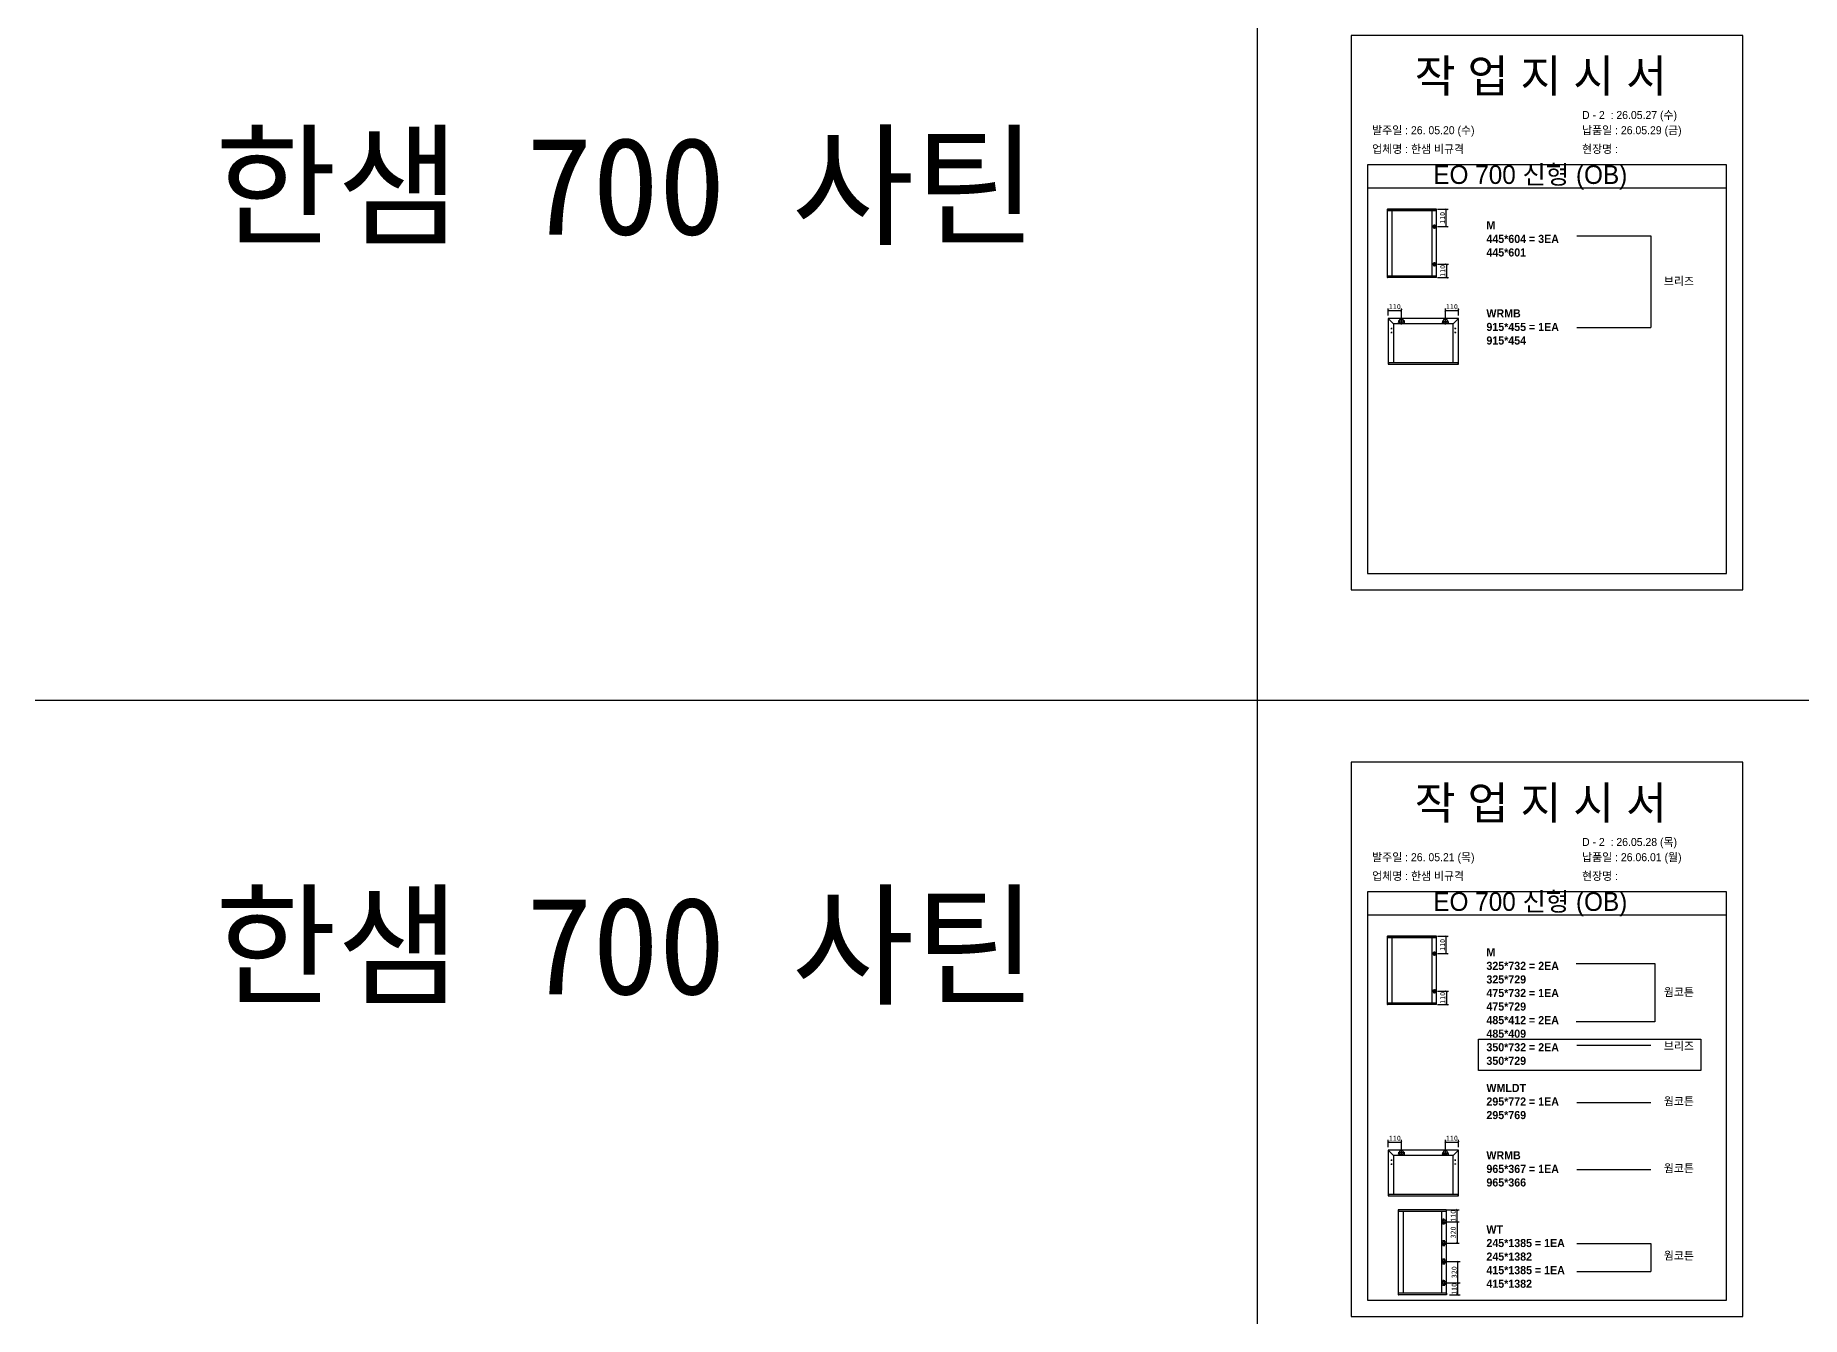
# Model space of a CAD drawing. Header units: millimetres. Extents: x -44117 to 256353, y -2095463 to 65325.
# Drawn here: x 104303 to 112971, y -961391 to -955104 of the extents above; entities that cross this region are included whole.
import ezdxf

# ---------------------------------------------------------------- set-up
doc = ezdxf.new("R2010")
doc.units = ezdxf.units.MM
doc.header["$LTSCALE"] = 10
doc.layers.add('Layer1', color=7, linetype='Continuous', lineweight=70)
doc.styles.add('MtX_Gulim', font='')
doc.styles.get('MtX_Gulim').set_extended_font_data('Gulim', bold=True)
doc.dimstyles.new('ISO-25', dxfattribs={"dimtxt": 2.5, "dimasz": 2.5, "dimexe": 1, "dimexo": 1, "dimtad": 1, "dimtxsty": 'Standard', "dimblk": 'ARCHTICK', "dimcen": 2.5, "dimadec": 0, "dimazin": 0, "dimtfac": 1, "dimtmove": 0, "dimatfit": 3, "dimfxl": 0, "dimarcsym": 0})

# ---------------------------------------------------------------- blocks, each defined once
blk = doc.blocks.new('_ArchTick')
at = {"color": 0, "linetype": 'ByBlock', "const_width": 0.15}
blk.add_lwpolyline([(-0.5, -0.5), (0.5, 0.5)], dxfattribs=at)
blk = doc.blocks.new('*D6457')
at = {"color": 0, "lineweight": -2}
for p, q in [((111183.8, -955957.5), (111237.2, -955957.5)), ((111227.2, -956042.7), (111227.2, -955957.5)), ((111183.8, -956042.7), (111237.2, -956042.7))]:
    blk.add_line(p, q, dxfattribs=at)
at = {"layer": 'Defpoints', "color": 0}
for p in [(111168.8, -955957.5), (111227.2, -955957.5), (111168.8, -956042.7)]:
    blk.add_point(p, dxfattribs=at)
at = {"color": 0, "lineweight": -2, "xscale": 10, "yscale": 10, "zscale": 10}
for p, rotation in [((111227.2, -955957.5), 90), ((111227.2, -956042.7), 270)]:
    blk.add_blockref('_ArchTick', p, dxfattribs=dict(at, rotation=rotation))
at = {"color": 0, "insert": (111208.5, -956000.1), "char_height": 25, "attachment_point": 5, "rotation": 90}
blk.add_mtext('110', dxfattribs=at)
blk = doc.blocks.new('*D6458')
at = {"color": 0, "lineweight": -2}
for p, q in [((111183.8, -956227.3), (111238.1, -956227.3)), ((111183.8, -956292.9), (111238.1, -956292.9)), ((111228.1, -956227.3), (111228.1, -956292.9))]:
    blk.add_line(p, q, dxfattribs=at)
at = {"layer": 'Defpoints', "color": 0}
for p in [(111168.8, -956227.3), (111168.8, -956292.9), (111228.1, -956292.9)]:
    blk.add_point(p, dxfattribs=at)
at = {"color": 0, "lineweight": -2, "xscale": 10, "yscale": 10, "zscale": 10}
for p, rotation in [((111228.1, -956227.3), 90), ((111228.1, -956292.9), 270)]:
    blk.add_blockref('_ArchTick', p, dxfattribs=dict(at, rotation=rotation))
at = {"color": 0, "insert": (111209.4, -956260.1), "char_height": 25, "attachment_point": 5, "rotation": 90}
blk.add_mtext('110', dxfattribs=at)
blk = doc.blocks.new('*D6459')
at = {"color": 0, "lineweight": -2}
for p, q in [((110942.5, -956478.6), (110942.5, -956444)), ((110942.5, -956454), (111007, -956454)), ((111007, -956491.4), (111007, -956444))]:
    blk.add_line(p, q, dxfattribs=at)
at = {"layer": 'Defpoints', "color": 0}
for p in [(111007, -956454), (110942.5, -956493.6), (111007, -956506.4)]:
    blk.add_point(p, dxfattribs=at)
at = {"color": 0, "lineweight": -2, "xscale": 10, "yscale": 10, "zscale": 10, "rotation": 180}
blk.add_blockref('_ArchTick', (110942.5, -956454), dxfattribs=at)
at = {"color": 0, "lineweight": -2, "xscale": 10, "yscale": 10, "zscale": 10}
blk.add_blockref('_ArchTick', (111007, -956454), dxfattribs=at)
at = {"color": 0, "insert": (110974.8, -956435.3), "char_height": 25, "attachment_point": 5}
blk.add_mtext('110', dxfattribs=at)
blk = doc.blocks.new('*D6460')
at = {"color": 0, "lineweight": -2}
for p, q in [((111222.6, -956491.4), (111222.6, -956444)), ((111222.6, -956454), (111287.1, -956454)), ((111287.1, -956478.6), (111287.1, -956444))]:
    blk.add_line(p, q, dxfattribs=at)
at = {"layer": 'Defpoints', "color": 0}
for p in [(111287.1, -956454), (111222.6, -956506.4), (111287.1, -956493.6)]:
    blk.add_point(p, dxfattribs=at)
at = {"color": 0, "lineweight": -2, "xscale": 10, "yscale": 10, "zscale": 10, "rotation": 180}
blk.add_blockref('_ArchTick', (111222.6, -956454), dxfattribs=at)
at = {"color": 0, "lineweight": -2, "xscale": 10, "yscale": 10, "zscale": 10}
blk.add_blockref('_ArchTick', (111287.1, -956454), dxfattribs=at)
at = {"color": 0, "insert": (111254.9, -956435.3), "char_height": 25, "attachment_point": 5}
blk.add_mtext('110', dxfattribs=at)
blk = doc.blocks.new('*D6533')
at = {"color": 0, "lineweight": -2}
for p, q in [((111183.8, -959524.3), (111237.2, -959524.3)), ((111227.2, -959609.4), (111227.2, -959524.3)), ((111183.8, -959609.4), (111237.2, -959609.4))]:
    blk.add_line(p, q, dxfattribs=at)
at = {"layer": 'Defpoints', "color": 0}
for p in [(111168.8, -959524.3), (111227.2, -959524.3), (111168.8, -959609.4)]:
    blk.add_point(p, dxfattribs=at)
at = {"color": 0, "lineweight": -2, "xscale": 10, "yscale": 10, "zscale": 10}
for p, rotation in [((111227.2, -959524.3), 90), ((111227.2, -959609.4), 270)]:
    blk.add_blockref('_ArchTick', p, dxfattribs=dict(at, rotation=rotation))
at = {"color": 0, "insert": (111208.5, -959566.9), "char_height": 25, "attachment_point": 5, "rotation": 90}
blk.add_mtext('110', dxfattribs=at)
blk = doc.blocks.new('*D6534')
at = {"color": 0, "lineweight": -2}
for p, q in [((111183.8, -959794.1), (111238.1, -959794.1)), ((111228.1, -959794.1), (111228.1, -959859.6)), ((111183.8, -959859.6), (111238.1, -959859.6))]:
    blk.add_line(p, q, dxfattribs=at)
at = {"layer": 'Defpoints', "color": 0}
for p in [(111168.8, -959794.1), (111168.8, -959859.6), (111228.1, -959859.6)]:
    blk.add_point(p, dxfattribs=at)
at = {"color": 0, "lineweight": -2, "xscale": 10, "yscale": 10, "zscale": 10}
for p, rotation in [((111228.1, -959794.1), 90), ((111228.1, -959859.6), 270)]:
    blk.add_blockref('_ArchTick', p, dxfattribs=dict(at, rotation=rotation))
at = {"color": 0, "insert": (111209.4, -959826.9), "char_height": 25, "attachment_point": 5, "rotation": 90}
blk.add_mtext('110', dxfattribs=at)
blk = doc.blocks.new('*D6535')
at = {"color": 0, "lineweight": -2}
for p, q in [((110942.5, -960558.7), (110942.5, -960524.1)), ((110942.5, -960534.1), (111007, -960534.1)), ((111007, -960571.4), (111007, -960524.1))]:
    blk.add_line(p, q, dxfattribs=at)
at = {"layer": 'Defpoints', "color": 0}
for p in [(111007, -960534.1), (110942.5, -960573.7), (111007, -960586.4)]:
    blk.add_point(p, dxfattribs=at)
at = {"color": 0, "lineweight": -2, "xscale": 10, "yscale": 10, "zscale": 10, "rotation": 180}
blk.add_blockref('_ArchTick', (110942.5, -960534.1), dxfattribs=at)
at = {"color": 0, "lineweight": -2, "xscale": 10, "yscale": 10, "zscale": 10}
blk.add_blockref('_ArchTick', (111007, -960534.1), dxfattribs=at)
at = {"color": 0, "insert": (110974.8, -960515.4), "char_height": 25, "attachment_point": 5}
blk.add_mtext('110', dxfattribs=at)
blk = doc.blocks.new('*D6536')
at = {"color": 0, "lineweight": -2}
for p, q in [((111222.6, -960571.4), (111222.6, -960524.1)), ((111222.6, -960534.1), (111287.1, -960534.1)), ((111287.1, -960558.7), (111287.1, -960524.1))]:
    blk.add_line(p, q, dxfattribs=at)
at = {"layer": 'Defpoints', "color": 0}
for p in [(111287.1, -960534.1), (111222.6, -960586.4), (111287.1, -960573.7)]:
    blk.add_point(p, dxfattribs=at)
at = {"color": 0, "lineweight": -2, "xscale": 10, "yscale": 10, "zscale": 10, "rotation": 180}
blk.add_blockref('_ArchTick', (111222.6, -960534.1), dxfattribs=at)
at = {"color": 0, "lineweight": -2, "xscale": 10, "yscale": 10, "zscale": 10}
blk.add_blockref('_ArchTick', (111287.1, -960534.1), dxfattribs=at)
at = {"color": 0, "insert": (111254.9, -960515.4), "char_height": 25, "attachment_point": 5}
blk.add_mtext('110', dxfattribs=at)
blk = doc.blocks.new('*D6537')
at = {"color": 0, "lineweight": -2}
for p, q in [((111232.1, -960867.2), (111290, -960867.2)), ((111280, -960925.1), (111280, -960867.2)), ((111232.1, -960925.1), (111290, -960925.1))]:
    blk.add_line(p, q, dxfattribs=at)
at = {"layer": 'Defpoints', "color": 0}
for p in [(111217.1, -960867.2), (111280, -960867.2), (111217.1, -960925.1)]:
    blk.add_point(p, dxfattribs=at)
at = {"color": 0, "lineweight": -2, "xscale": 10, "yscale": 10, "zscale": 10}
for p, rotation in [((111280, -960867.2), 90), ((111280, -960925.1), 270)]:
    blk.add_blockref('_ArchTick', p, dxfattribs=dict(at, rotation=rotation))
at = {"color": 0, "insert": (111261.2, -960896.1), "char_height": 25, "attachment_point": 5, "rotation": 90}
blk.add_mtext('110', dxfattribs=at)
blk = doc.blocks.new('*D6538')
at = {"color": 0, "lineweight": -2}
for p, q in [((111232.1, -961225.6), (111294.5, -961225.6)), ((111284.5, -961284.1), (111284.5, -961225.6)), ((111243.7, -961284.1), (111294.5, -961284.1))]:
    blk.add_line(p, q, dxfattribs=at)
at = {"layer": 'Defpoints', "color": 0}
for p in [(111217.1, -961225.6), (111284.5, -961225.6), (111228.7, -961284.1)]:
    blk.add_point(p, dxfattribs=at)
at = {"color": 0, "lineweight": -2, "xscale": 10, "yscale": 10, "zscale": 10}
for p, rotation in [((111284.5, -961225.6), 90), ((111284.5, -961284.1), 270)]:
    blk.add_blockref('_ArchTick', p, dxfattribs=dict(at, rotation=rotation))
at = {"color": 0, "insert": (111265.8, -961254.9), "char_height": 25, "attachment_point": 5, "rotation": 90}
blk.add_mtext('110', dxfattribs=at)
blk = doc.blocks.new('*D6539')
at = {"color": 0, "lineweight": -2}
for p, q in [((111232.1, -961120.5), (111294.5, -961120.5)), ((111284.5, -961225.6), (111284.5, -961120.5)), ((111232.1, -961225.6), (111294.5, -961225.6))]:
    blk.add_line(p, q, dxfattribs=at)
at = {"layer": 'Defpoints', "color": 0}
for p in [(111217.1, -961120.5), (111284.5, -961120.5), (111217.1, -961225.6)]:
    blk.add_point(p, dxfattribs=at)
at = {"color": 0, "lineweight": -2, "xscale": 10, "yscale": 10, "zscale": 10}
for p, rotation in [((111284.5, -961120.5), 90), ((111284.5, -961225.6), 270)]:
    blk.add_blockref('_ArchTick', p, dxfattribs=dict(at, rotation=rotation))
at = {"color": 0, "insert": (111265.8, -961173), "char_height": 25, "attachment_point": 5, "rotation": 90}
blk.add_mtext('320', dxfattribs=at)
blk = doc.blocks.new('*D6540')
at = {"color": 0, "lineweight": -2}
for p, q in [((111232.1, -960925.1), (111290, -960925.1)), ((111280, -960925.1), (111280, -961030.2)), ((111232.1, -961030.2), (111290, -961030.2))]:
    blk.add_line(p, q, dxfattribs=at)
at = {"layer": 'Defpoints', "color": 0}
for p in [(111217.1, -960925.1), (111217.1, -961030.2), (111280, -961030.2)]:
    blk.add_point(p, dxfattribs=at)
at = {"color": 0, "lineweight": -2, "xscale": 10, "yscale": 10, "zscale": 10}
for p, rotation in [((111280, -960925.1), 90), ((111280, -961030.2), 270)]:
    blk.add_blockref('_ArchTick', p, dxfattribs=dict(at, rotation=rotation))
at = {"color": 0, "insert": (111261.2, -960977.7), "char_height": 25, "attachment_point": 5, "rotation": 90}
blk.add_mtext('320', dxfattribs=at)

msp = doc.modelspace()

# ---------------------------------------------------------------- linework, layer by layer
for p, q in [((112602.84559, -955739.81606), (110839.92199, -955739.81606)), ((112602.84559, -955854.29162), (110839.92199, -955854.29162)), ((110937.80053, -955957.75126), (110937.80053, -956292.6161)), ((111179.23827, -955958.1849), (110937.80053, -955958.1849)), ((111179.23827, -955964.73765), (110937.80053, -955964.73765)), ((111178.99736, -955957.51035), (110938.04144, -955957.51035)), ((110959.24152, -955964.25583), (110959.24152, -956285.62972)), ((111157.55638, -956285.62972), (111157.55638, -955964.73765)), ((111178.03372, -955964.73765), (111178.03372, -955957.51035)), ((111179.23827, -956292.6161), (111179.23827, -955957.75126)), ((112231.2709, -956088.73951), (112231.2709, -956537.85484)), ((111179.23827, -956285.62972), (110937.80053, -956285.62972)), ((111179.23827, -956292.18247), (110937.80053, -956292.18247)), ((111178.99736, -956292.85702), (110938.04144, -956292.85702)), ((110939.00508, -956292.85702), (110939.00508, -956285.62972)), ((111178.03372, -956285.62972), (111178.03372, -956292.85702)), ((110942.22855, -956493.62993), (110942.22855, -956717.97026)), ((110968.5693, -956519.97068), (110942.31523, -956493.42065)), ((111287.11438, -956493.33397), (110942.52451, -956493.33397)), ((110955.54691, -956543.05583), (110961.46618, -956543.05583)), ((110958.50655, -956540.0962), (110958.50655, -956546.01547)), ((110958.50655, -956559.03786), (110958.50655, -956564.95713)), ((110968.5693, -956519.97068), (110968.5693, -956709.97924)), ((111261.0696, -956519.97068), (110968.5693, -956519.97068)), ((111023.18798, -956506.35636), (110990.90115, -956506.35636)), ((110996.09391, -956512.27563), (110991.35849, -956512.27563)), ((110993.7262, -956509.90792), (110993.7262, -956514.64334)), ((111007.04456, -956522.49978), (111007.04456, -956490.21294)), ((111022.73062, -956512.27563), (111017.99521, -956512.27563)), ((111020.36292, -956509.90792), (111020.36292, -956514.64334)), ((111206.45093, -956506.35636), (111238.73776, -956506.35636)), ((111211.6437, -956512.27563), (111206.90828, -956512.27563)), ((111209.27599, -956509.90792), (111209.27599, -956514.64334)), ((111222.59435, -956522.49978), (111222.59435, -956490.21294)), ((111238.28041, -956512.27563), (111233.545, -956512.27563)), ((111235.91271, -956509.90792), (111235.91271, -956514.64334)), ((111261.0696, -956519.97068), (111287.32366, -956493.42065)), ((111261.0696, -956709.38731), (111261.0696, -956519.97068)), ((111274.09199, -956543.05583), (111268.17272, -956543.05583)), ((111271.13236, -956540.0962), (111271.13236, -956546.01547)), ((111271.13236, -956559.03786), (111271.13236, -956564.95713)), ((111287.41035, -956717.97026), (111287.41035, -956493.62993)), ((110955.54691, -956561.9975), (110961.46618, -956561.9975)), ((111274.09199, -956561.9975), (111268.17272, -956561.9975)), ((110942.22855, -956709.38731), (111287.41035, -956709.38731)), ((110942.22855, -956717.43752), (111287.11438, -956717.43752)), ((110942.52451, -956718.26622), (111287.11438, -956718.26622)), ((110943.70837, -956709.38731), (110943.70837, -956718.26622)), ((111285.93053, -956718.26622), (111285.93053, -956709.38731)), ((112602.84559, -959306.58069), (110839.92199, -959306.58069)), ((112602.84559, -959421.05625), (110839.92199, -959421.05625)), ((110937.80053, -959524.5159), (110937.80053, -959859.38073)), ((111179.23827, -959524.94953), (110937.80053, -959524.94953)), ((111179.23827, -959531.50229), (110937.80053, -959531.50229)), ((111178.99736, -959524.27499), (110938.04144, -959524.27499)), ((110959.24152, -959531.02047), (110959.24152, -959852.39435)), ((111157.55638, -959852.39435), (111157.55638, -959531.50229)), ((111178.03372, -959531.50229), (111178.03372, -959524.27499)), ((111179.23827, -959859.38073), (111179.23827, -959524.5159)), ((111179.23827, -959852.39435), (110937.80053, -959852.39435)), ((110939.00508, -959859.62165), (110939.00508, -959852.39435)), ((111178.03372, -959852.39435), (111178.03372, -959859.62165)), ((111179.23827, -959858.9471), (110937.80053, -959858.9471)), ((111178.99736, -959859.62165), (110938.04144, -959859.62165)), ((110942.22855, -960573.68183), (110942.22855, -960798.02216)), ((110968.5693, -960600.02258), (110942.31523, -960573.47255)), ((111287.11438, -960573.38587), (110942.52451, -960573.38587)), ((110955.54691, -960623.10773), (110961.46618, -960623.10773)), ((110958.50655, -960620.1481), (110958.50655, -960626.06737)), ((110968.5693, -960600.02258), (110968.5693, -960790.03114)), ((111261.0696, -960600.02258), (110968.5693, -960600.02258)), ((111023.18798, -960586.40826), (110990.90115, -960586.40826)), ((110996.09391, -960592.32753), (110991.35849, -960592.32753)), ((110993.7262, -960589.95982), (110993.7262, -960594.69524)), ((111007.04456, -960602.55168), (111007.04456, -960570.26484)), ((111022.73062, -960592.32753), (111017.99521, -960592.32753)), ((111020.36292, -960589.95982), (111020.36292, -960594.69524)), ((111206.45093, -960586.40826), (111238.73776, -960586.40826)), ((111211.6437, -960592.32753), (111206.90828, -960592.32753)), ((111209.27599, -960589.95982), (111209.27599, -960594.69524)), ((111222.59435, -960602.55168), (111222.59435, -960570.26484)), ((111238.28041, -960592.32753), (111233.545, -960592.32753)), ((111235.91271, -960589.95982), (111235.91271, -960594.69524)), ((111261.0696, -960600.02258), (111287.32366, -960573.47255)), ((111261.0696, -960789.43921), (111261.0696, -960600.02258)), ((111274.09199, -960623.10773), (111268.17272, -960623.10773)), ((111271.13236, -960620.1481), (111271.13236, -960626.06737)), ((111287.41035, -960798.02216), (111287.41035, -960573.68183)), ((110955.54691, -960642.0494), (110961.46618, -960642.0494)), ((110958.50655, -960639.08976), (110958.50655, -960645.00903)), ((111274.09199, -960642.0494), (111268.17272, -960642.0494)), ((111271.13236, -960639.08976), (111271.13236, -960645.00903)), ((110942.22855, -960789.43921), (111287.41035, -960789.43921)), ((110942.22855, -960797.48942), (111287.11438, -960797.48942)), ((110942.52451, -960798.31812), (111287.11438, -960798.31812)), ((110943.70837, -960789.43921), (110943.70837, -960798.31812)), ((111285.93053, -960798.31812), (111285.93053, -960789.43921)), ((110991.77584, -960866.74905), (110991.77584, -961283.95691)), ((111228.76941, -960867.22836), (110991.77584, -960867.22836)), ((111228.76941, -960874.47131), (110991.77584, -960874.47131)), ((111228.50313, -960866.48277), (110992.04213, -960866.48277)), ((110993.10727, -960866.48277), (110993.10727, -960874.47131)), ((111015.4752, -960873.93874), (111015.4752, -961276.23466)), ((111204.80377, -961276.23466), (111204.80377, -960874.47131)), ((111227.43799, -960874.47131), (111227.43799, -960866.48277)), ((111228.76941, -961283.95691), (111228.76941, -960866.74905)), ((111202.52829, -960925.06545), (111231.57747, -960925.06545)), ((111214.39003, -960913.08262), (111210.12947, -960913.08262)), ((111214.39003, -960937.04827), (111210.12947, -960937.04827)), ((111212.25975, -960910.95234), (111212.25975, -960915.2129)), ((111212.25975, -960934.91799), (111212.25975, -960939.17855)), ((111217.05288, -960939.59004), (111217.05288, -960910.54086)), ((111202.52829, -961030.24799), (111231.57747, -961030.24799)), ((111214.39003, -961018.26516), (111210.12947, -961018.26516)), ((111214.39003, -961042.2308), (111210.12947, -961042.2308)), ((111212.25975, -961016.13488), (111212.25975, -961020.39544)), ((111212.25975, -961040.10052), (111212.25975, -961044.36108)), ((111217.05288, -961015.7234), (111217.05288, -961044.77258)), ((112231.2709, -961032.36634), (112231.2709, -961168.78585)), ((111202.52829, -961120.45799), (111231.57747, -961120.45799)), ((111214.39003, -961108.47516), (111210.12947, -961108.47516)), ((111214.39003, -961132.4408), (111210.12947, -961132.4408)), ((111212.25975, -961106.34488), (111212.25975, -961110.60544)), ((111212.25975, -961130.31052), (111212.25975, -961134.57108)), ((111217.05288, -961105.9334), (111217.05288, -961134.98257)), ((111202.52829, -961225.64052), (111231.57747, -961225.64052)), ((111214.39003, -961213.65768), (111210.12947, -961213.65768)), ((111214.39003, -961237.62333), (111210.12947, -961237.62333)), ((111212.25975, -961211.5274), (111212.25975, -961215.78796)), ((111212.25975, -961235.49305), (111212.25975, -961239.75361)), ((111217.05288, -961211.11593), (111217.05288, -961240.1651)), ((111228.76941, -961276.23466), (110991.77584, -961276.23466)), ((111228.76941, -961283.47761), (110991.77584, -961283.47761)), ((111228.50313, -961284.22321), (110992.04213, -961284.22321)), ((110993.10727, -961284.22321), (110993.10727, -961276.23466)), ((111227.43799, -961276.23466), (111227.43799, -961284.22321))]:
    msp.add_line(p, q)
at = {"color": 1}
for p, q in [((104302.82932, -958366.99369), (196571.97618, -958366.99369)), ((104302.82932, -958366.99369), (196571.97618, -958366.99369)), ((104302.82932, -958366.99369), (196571.97618, -958366.99369)), ((104302.82932, -958366.99369), (196571.97618, -958366.99369)), ((104302.82932, -958366.99369), (196571.97618, -958366.99369)), ((104302.82932, -958366.99369), (196571.97618, -958366.99369)), ((104302.82932, -958366.99369), (196571.97618, -958366.99369)), ((104302.82932, -958366.99369), (196571.97618, -958366.99369)), ((104302.82932, -958366.99369), (196571.97618, -958366.99369)), ((104302.82932, -958366.99369), (196571.97618, -958366.99369)), ((106514.67745, -958366.99369), (198783.82431, -958366.99369)), ((106514.67745, -958366.99369), (198783.82431, -958366.99369)), ((106514.67745, -958366.99369), (198783.82431, -958366.99369)), ((106514.67745, -958366.99369), (198783.82431, -958366.99369)), ((106514.67745, -958366.99369), (198783.82431, -958366.99369)), ((106514.67745, -958366.99369), (198783.82431, -958366.99369)), ((106514.67745, -958366.99369), (198783.82431, -958366.99369)), ((106514.67745, -958366.99369), (198783.82431, -958366.99369)), ((106514.67745, -958366.99369), (198783.82431, -958366.99369)), ((106514.67745, -958366.99369), (198783.82431, -958366.99369))]:
    msp.add_line(p, q, dxfattribs=at)
for p in [(110300.49669, 21924.9366), (110300.49669, 14161.07811), (110300.49669, 18584.38997), (110300.49669, 10820.53148), (110300.49669, 18627.87121), (110300.49669, 10864.01272), (110300.49669, 15287.32457), (110300.49669, 7523.46608), (110300.49669, 3746.75115), (110300.49669, 21924.9366), (110300.49669, 14161.07811), (110300.49669, 18584.38997), (110300.49669, 10820.53148), (110300.49669, 18627.87121), (110300.49669, 10864.01272), (110300.49669, 15287.32457), (110300.49669, 7523.46608), (110300.49669, 3746.75115), (110300.49669, 21924.9366), (110300.49669, 14161.07811), (110300.49669, 18584.38997), (110300.49669, 10820.53148), (110300.49669, 18627.87121), (110300.49669, 10864.01272), (110300.49669, 15287.32457), (110300.49669, 7523.46608), (110300.49669, 3746.75115), (110300.49669, 21924.9366), (110300.49669, 14161.07811), (110300.49669, 18584.38997), (110300.49669, 10820.53148), (110300.49669, 18627.87121), (110300.49669, 10864.01272), (110300.49669, 15287.32457), (110300.49669, 7523.46608), (110300.49669, 3746.75115), (110300.49669, 21924.9366), (110300.49669, 14161.07811), (110300.49669, 18584.38997), (110300.49669, 10820.53148), (110300.49669, 18627.87121), (110300.49669, 10864.01272), (110300.49669, 15287.32457), (110300.49669, 7523.46608), (110300.49669, 3746.75115), (110300.49669, 21924.9366), (110300.49669, 14161.07811), (110300.49669, 18584.38997), (110300.49669, 10820.53148), (110300.49669, 18627.87121), (110300.49669, 10864.01272), (110300.49669, 15287.32457), (110300.49669, 7523.46608), (110300.49669, 3746.75115), (110300.49669, 21924.9366), (110300.49669, 14161.07811), (110300.49669, 18584.38997), (110300.49669, 10820.53148), (110300.49669, 18627.87121), (110300.49669, 10864.01272), (110300.49669, 15287.32457), (110300.49669, 7523.46608), (110300.49669, 3746.75115), (110300.49669, 21924.9366), (110300.49669, 14161.07811), (110300.49669, 18584.38997), (110300.49669, 10820.53148), (110300.49669, 18627.87121), (110300.49669, 10864.01272), (110300.49669, 15287.32457), (110300.49669, 7523.46608), (110300.49669, 3746.75115), (110300.49669, 21924.9366), (110300.49669, 14161.07811), (110300.49669, 18584.38997), (110300.49669, 10820.53148), (110300.49669, 18627.87121), (110300.49669, 10864.01272), (110300.49669, 15287.32457), (110300.49669, 7523.46608), (110300.49669, 3746.75115), (110300.49669, 21924.9366), (110300.49669, 14161.07811), (110300.49669, 18584.38997), (110300.49669, 10820.53148), (110300.49669, 18627.87121), (110300.49669, 10864.01272), (110300.49669, 15287.32457), (110300.49669, 7523.46608), (110300.49669, 3746.75115), (110300.49669, 12702.87182), (110300.49669, 4939.01333), (110300.49669, 9362.32519), (110300.49669, 1598.4667), (110300.49669, 9405.80642), (110300.49669, 1641.94794), (110300.49669, 6065.25979), (110300.49669, -1698.5987), (110300.49669, -5475.31363), (110300.49669, 12702.87182), (110300.49669, 4939.01333), (110300.49669, 9362.32519), (110300.49669, 1598.4667), (110300.49669, 9405.80642), (110300.49669, 1641.94794), (110300.49669, 6065.25979), (110300.49669, -1698.5987), (110300.49669, -5475.31363), (110300.49669, 12702.87182), (110300.49669, 4939.01333), (110300.49669, 9362.32519), (110300.49669, 1598.4667), (110300.49669, 9405.80642), (110300.49669, 1641.94794), (110300.49669, 6065.25979), (110300.49669, -1698.5987), (110300.49669, -5475.31363), (110300.49669, 12702.87182), (110300.49669, 4939.01333), (110300.49669, 9362.32519), (110300.49669, 1598.4667), (110300.49669, 9405.80642), (110300.49669, 1641.94794), (110300.49669, 6065.25979), (110300.49669, -1698.5987), (110300.49669, -5475.31363), (110300.49669, 12702.87182), (110300.49669, 4939.01333), (110300.49669, 9362.32519), (110300.49669, 1598.4667), (110300.49669, 9405.80642), (110300.49669, 1641.94794), (110300.49669, 6065.25979), (110300.49669, -1698.5987), (110300.49669, -5475.31363)]:
    msp.add_xline(p, (0, 1), dxfattribs=at)
for points in [[(110759.78909, -957824.2217), (112682.97849, -957824.2217), (112682.97849, -955104.28242), (110759.78909, -955104.28242)], [(110759.78909, -961390.98633), (112682.97849, -961390.98633), (112682.97849, -958671.04705), (110759.78909, -958671.04705)], [(111386.01201, -960029.21605), (112476.15012, -960029.21605), (112476.15012, -960183.50002), (111386.01201, -960183.50002)]]:
    msp.add_lwpolyline(points, close=True)
for points in [[(110839.92199, -955739.81606), (110839.92199, -957744.08881), (112602.84559, -957744.08881), (112602.84559, -955739.81606)], [(111867.51729, -956088.73951), (112231.2709, -956088.73951)], [(111867.51729, -956537.85484), (112231.2709, -956537.85484)], [(110839.92199, -959306.58069), (110839.92199, -961310.85344), (112602.84559, -961310.85344), (112602.84559, -959306.58069)], [(111863.95011, -959659.03067), (112251.33568, -959659.03067), (112251.33568, -959944.67862), (111863.95011, -959944.67862)], [(111867.51729, -960058.1552), (112231.2709, -960058.1552)], [(111867.51729, -960339.89017), (112231.2709, -960339.89017)], [(111867.51729, -960668.58096), (112231.2709, -960668.58096)], [(111867.51729, -961032.36634), (112231.2709, -961032.36634)], [(111867.51729, -961168.78585), (112231.2709, -961168.78585)]]:
    msp.add_lwpolyline(points)
for centre, radius in [((110958.50655, -956543.05583), 0.88789), ((110958.50655, -956561.99749), 0.88789), ((110993.7262, -956512.27563), 0.94708), ((111007.04456, -956506.35636), 10.35872), ((111020.36292, -956512.27563), 0.94708), ((111209.27599, -956512.27563), 0.94708), ((111222.59435, -956506.35636), 10.35872), ((111235.91271, -956512.27563), 0.94708), ((111271.13236, -956543.05583), 0.88789), ((111271.13236, -956561.99749), 0.88789), ((110958.50655, -960623.10773), 0.88789), ((110993.7262, -960592.32753), 0.94708), ((111007.04456, -960586.40826), 10.35872), ((111020.36292, -960592.32753), 0.94708), ((111209.27599, -960592.32753), 0.94708), ((111222.59435, -960586.40826), 10.35872), ((111235.91271, -960592.32753), 0.94708), ((111271.13236, -960623.10773), 0.88789), ((110958.50655, -960642.04939), 0.88789), ((111271.13236, -960642.04939), 0.88789), ((111217.05288, -960925.06545), 9.31997), ((111212.25975, -960913.08262), 0.85211), ((111212.25975, -960937.04827), 0.85211), ((111217.05288, -961030.24799), 9.31997), ((111212.25975, -961018.26516), 0.85211), ((111212.25975, -961042.2308), 0.85211), ((111217.05288, -961120.45799), 9.31997), ((111212.25975, -961108.47516), 0.85211), ((111212.25975, -961132.4408), 0.85211), ((111217.05288, -961225.64052), 9.31997), ((111212.25975, -961213.65768), 0.85211), ((111212.25975, -961237.62333), 0.85211)]:
    msp.add_circle(centre, radius)
for centre, radius, start, end in [((111178.99736, -955957.75126), 0.24091, 0, 90), ((110938.04144, -956292.61611), 0.24091, 180, 270), ((111178.99736, -956292.61611), 0.24091, 270, 0), ((110942.52451, -956493.62993), 0.29596, 90, 180), ((111287.11438, -956493.62993), 0.29596, 0, 90), ((110942.52451, -956717.97026), 0.29596, 180, 270), ((111287.11438, -956717.97026), 0.29596, 270, 0), ((111178.99736, -959524.5159), 0.24091, 0, 90), ((110938.04144, -959859.38074), 0.24091, 180, 270), ((111178.99736, -959859.38074), 0.24091, 270, 0), ((110942.52451, -960573.68183), 0.29596, 90, 180), ((111287.11438, -960573.68183), 0.29596, 0, 90), ((110942.52451, -960798.02216), 0.29596, 180, 270), ((111287.11438, -960798.02216), 0.29596, 270, 0), ((110992.04213, -960866.74905), 0.26628, 90, 180), ((111228.50313, -960866.74905), 0.26628, 0, 90), ((110992.04213, -961283.95692), 0.26628, 180, 270), ((111228.50313, -961283.95692), 0.26628, 270, 0)]:
    msp.add_arc(centre, radius, start, end)
at = {"layer": 'Layer1'}
for p, q in [((111168.81878, -956033.78703), (111168.81878, -956051.54505)), ((111168.81878, -956236.2254), (111168.81878, -956218.46738)), ((111168.81878, -959600.55166), (111168.81878, -959618.30968)), ((111168.81878, -959802.99003), (111168.81878, -959785.23201))]:
    msp.add_line(p, q, dxfattribs=at)
for points in [[(111177.69779, -956042.66604), (111159.93977, -956042.66604)], [(111177.69779, -956227.34639), (111159.93977, -956227.34639)], [(111177.69779, -959609.43067), (111159.93977, -959609.43067)], [(111177.69779, -959794.11102), (111159.93977, -959794.11102)]]:
    msp.add_lwpolyline(points, close=True, dxfattribs=at)
for centre in [(111168.81878, -956042.66604), (111168.81878, -956227.34639), (111168.81878, -959609.43067), (111168.81878, -959794.11102)]:
    msp.add_circle(centre, 5.91934, dxfattribs=at)

# ---------------------------------------------------------------- texts
at = {"linetype": 'Continuous', "style": 'MtX_Gulim'}
for s, p in [('브리즈', (112294.99381, -956329.70644)), ('웜코튼', (112294.99381, -959818.21136)), ('브리즈', (112294.99381, -960082.70568)), ('웜코튼', (112294.99381, -960354.29038)), ('웜코튼', (112294.99381, -960682.98118)), ('웜코튼', (112294.99381, -961111.72823))]:
    msp.add_text(s, height=39.271262, dxfattribs=at).set_placement(p)
at = {"attachment_point": 1}
for s, width, gutter_width, heights, insert, char_height in [('{\\fGulim|b0|i0|c129|p50;작 업 지 시 서}', 3786.0728481, 14.30944, [-178.40505], (111072.08598, -955223.52304), 160.2657825), ('{\\f굴림|b0|i0|c129|p50;한샘} 700 {\\f굴림|b0|i0|c129|p50;사틴}', 5072.1082947, 2395.6482, [-533.35869], (105182.75576, -955603.04219), 479.1296392), ('{\\f굴림|b0|i0|c129|p50;한샘} 700 {\\f굴림|b0|i0|c129|p50;사틴}', 5072.1082947, 2395.6482, [-533.35869], (105182.75576, -955603.04219), 479.1296392), ('{\\f굴림|b0|i0|c129|p50;한샘} 700 {\\f굴림|b0|i0|c129|p50;사틴}', 5072.1082947, 2395.6482, [-533.35869], (105182.75576, -955603.04219), 479.1296392), ('{\\f굴림|b0|i0|c129|p50;한샘} 700 {\\f굴림|b0|i0|c129|p50;사틴}', 5072.1082947, 2395.6482, [-533.35869], (105182.75576, -955603.04219), 479.1296392), ('{\\f굴림|b0|i0|c129|p50;한샘} 700 {\\f굴림|b0|i0|c129|p50;사틴}', 5072.1082947, 2395.6482, [-533.35869], (105182.75576, -955603.04219), 479.1296392), ('\\pt11;{\\fGulim|b0|i0|c129|p50;발주일 : 26. 05.20 (수)}', 3786.0728481, 14.30944, [39.49878], (110863.24309, -955550.26675), 39.2651167), ('{\\fGulim|b0|i0|c129|p50;납품일 : 26.05.29 (금)}', 3786.0728481, 14.30944, [40.16974], (111893.49792, -955550.26675), 39.2651167), ('{\\fGulim|b0|i0|c129|p50;업체명 : 한샘 비규격}', 3786.0728481, 14.30944, [41.34032], (110863.24309, -955642.59836), 39.2651167), ('{\\fGulim|b0|i0|c129|p50;현장명 :}', 3786.0728481, 14.30944, [45.21037], (111893.49792, -955642.59836), 39.2651167), ('{\\fGulim|b0|i0|c129|p50;EO 700 신형 (OB)}', 2155.3243433, 8.14604, [-114.80382], (111163.48568, -955742.10997), 91.2356303), ('{\\f굴림|b1|i0|c129|p50;M\\P445*604 = 3EA\\P\\C1;445*601}', 12072.7918459, 155.2668, [-174.33187], (111424.16528, -956016.46346), 39.9257485), ('{\\f굴림|b1|i0|c129|p50;WRMB\\P915*455 = 1EA\\P\\C1;915*454}', 12072.7918459, 155.2668, [-174.38468], (111424.16528, -956448.43698), 39.9257485), ('{\\fGulim|b0|i0|c129|p50;작 업 지 시 서}', 3786.0728481, 14.30944, [-178.40505], (111072.08598, -958790.28767), 160.2657825), ('\\pt11;{\\fGulim|b0|i0|c129|p50;발주일 : 26. 05.21 (목)}', 3786.0728481, 14.30944, [39.49878], (110863.24309, -959117.03139), 39.2651167), ('{\\fGulim|b0|i0|c129|p50;납품일 : 26.06.01 (월)}', 3786.0728481, 14.30944, [40.16974], (111893.49792, -959117.03139), 39.2651167), ('{\\fGulim|b0|i0|c129|p50;업체명 : 한샘 비규격}', 3786.0728481, 14.30944, [41.34032], (110863.24309, -959209.363), 39.2651167), ('{\\fGulim|b0|i0|c129|p50;현장명 :}', 3786.0728481, 14.30944, [45.21037], (111893.49792, -959209.363), 39.2651167), ('{\\f굴림|b0|i0|c129|p50;한샘} 700 {\\f굴림|b0|i0|c129|p50;사틴}', 5072.1082947, 2395.6482, [-533.35869], (105182.75576, -959330.52838), 479.1296392), ('{\\f굴림|b0|i0|c129|p50;한샘} 700 {\\f굴림|b0|i0|c129|p50;사틴}', 5072.1082947, 2395.6482, [-533.35869], (105182.75576, -959330.52838), 479.1296392), ('{\\f굴림|b0|i0|c129|p50;한샘} 700 {\\f굴림|b0|i0|c129|p50;사틴}', 5072.1082947, 2395.6482, [-533.35869], (105182.75576, -959330.52838), 479.1296392), ('{\\f굴림|b0|i0|c129|p50;한샘} 700 {\\f굴림|b0|i0|c129|p50;사틴}', 5072.1082947, 2395.6482, [-533.35869], (105182.75576, -959330.52838), 479.1296392), ('{\\f굴림|b0|i0|c129|p50;한샘} 700 {\\f굴림|b0|i0|c129|p50;사틴}', 5072.1082947, 2395.6482, [-533.35869], (105182.75576, -959330.52838), 479.1296392), ('{\\fGulim|b0|i0|c129|p50;EO 700 신형 (OB)}', 2155.3243433, 8.14604, [-114.80382], (111163.48568, -959308.8746), 91.2356303), ('{\\f굴림|b1|i0|c129|p50;M\\P325*732 = 2EA\\P\\C1;325*729\\P\\C256;475*732 = 1EA\\P\\C1;475*729\\P\\C256;485*412 = 2EA\\P\\C1;485*409\\P\\C256;350*732 = 2EA\\P\\C1;350*729\\P\\C256;\\PWMLDT\\P295*772 = 1EA\\P\\C1;295*769}', 12072.7918459, 155.2668, [-840.50038], (111424.16528, -959583.22809), 39.9257485), ('{\\f굴림|b1|i0|c129|p50;WRMB\\P965*367 = 1EA\\P\\C1;965*366}', 12072.7918459, 155.2668, [-174.27906], (111424.16528, -960579.35769), 39.9257485), ('{\\f굴림|b1|i0|c129|p50;WT\\P245*1385 = 1EA\\P\\C1;245*1382\\P\\C256;415*1385 = 1EA\\P\\C1;415*1382}', 12072.7918459, 155.2668, [-307.68176], (111424.16528, -960943.14307), 39.9257485)]:
    msp.add_mtext_dynamic_manual_height_columns(s, width=width, gutter_width=gutter_width, heights=heights, dxfattribs=dict(at, insert=insert, char_height=char_height))
at = {"color": 1, "char_height": 39.2651167, "attachment_point": 1}
for s, insert in [('{\\fGulim|b0|i0|c129|p50;D - 2  : 26.05.27 (수)}', (111893.49792, -955475.59146)), ('{\\fGulim|b0|i0|c129|p50;D - 2  : 26.05.28 (목)}', (111893.49792, -959042.3561))]:
    msp.add_mtext_dynamic_manual_height_columns(s, width=3786.0728481, gutter_width=14.30944, heights=[40.16974], dxfattribs=dict(at, insert=insert))

# ---------------------------------------------------------------- dimensions: what is measured, and where the dimension line sits
for base, p1, p2, text, picture, middle in [((111227.20814, -955957.51035), (111168.81878, -956042.66604), (111168.81878, -955957.51035), '110', '*D6457', (111208.45814, -956000.0882)), ((111228.14203, -956292.85702), (111168.81878, -956227.34639), (111168.81878, -956292.85702), '110', '*D6458', (111209.39203, -956260.1017)), ((111227.20814, -959524.27499), (111168.81878, -959609.43067), (111168.81878, -959524.27499), '110', '*D6533', (111208.45814, -959566.85283)), ((111228.14203, -959859.62165), (111168.81878, -959794.11102), (111168.81878, -959859.62165), '110', '*D6534', (111209.39203, -959826.86634)), ((111279.97801, -961030.24799), (111217.05288, -960925.06545), (111217.05288, -961030.24799), '320', '*D6540', (111261.22801, -960977.65672)), ((111284.54947, -961120.45799), (111217.05288, -961225.64052), (111217.05288, -961120.45799), '320', '*D6539', (111265.79947, -961173.04925)), ((111284.54947, -961225.64052), (111228.69142, -961284.14521), (111217.05288, -961225.64052), '110', '*D6538', (111265.79947, -961254.89286))]:
    dim = msp.add_linear_dim(base=base, p1=p1, p2=p2, angle=90, text=text, dimstyle='ISO-25', override={"dimscale": 10, "dimasz": 1, "dimexo": 1.5, "dimtxsty": 'Standard'})
    dim.commit()
    dim.dimension.update_dxf_attribs({"geometry": picture, "text_midpoint": middle})
for base, p1, p2, picture, middle in [((111007.04456, -956454.04953), (110942.52451, -956493.62993), (111007.04456, -956506.35636), '*D6459', (110974.78454, -956435.29953)), ((111287.11438, -956454.04953), (111222.59434, -956506.35636), (111287.11438, -956493.62993), '*D6460', (111254.85436, -956435.29953)), ((111007.04456, -960534.10143), (110942.52451, -960573.68183), (111007.04456, -960586.40826), '*D6535', (110974.78454, -960515.35143)), ((111287.11438, -960534.10143), (111222.59434, -960586.40826), (111287.11438, -960573.68183), '*D6536', (111254.85436, -960515.35143))]:
    dim = msp.add_linear_dim(base=base, p1=p1, p2=p2, text='110', dimstyle='ISO-25', override={"dimscale": 10, "dimasz": 1, "dimexo": 1.5, "dimtxsty": 'Standard'})
    dim.commit()
    dim.dimension.update_dxf_attribs({"geometry": picture, "text_midpoint": middle})
dim = msp.add_linear_dim(base=(111279.97801, -960867.22836), p1=(111217.05288, -960925.06545), p2=(111217.05288, -960867.22836), angle=90, text='110', dimstyle='ISO-25', override={"dimscale": 10, "dimasz": 1, "dimexo": 1.5, "dimtxsty": 'Standard'})
dim.commit()
dim.dimension.update_dxf_attribs({"geometry": '*D6537', "text_midpoint": (111279.97801, -960896.14691), "dimtype": 160})

doc.saveas('drawing.dxf')
